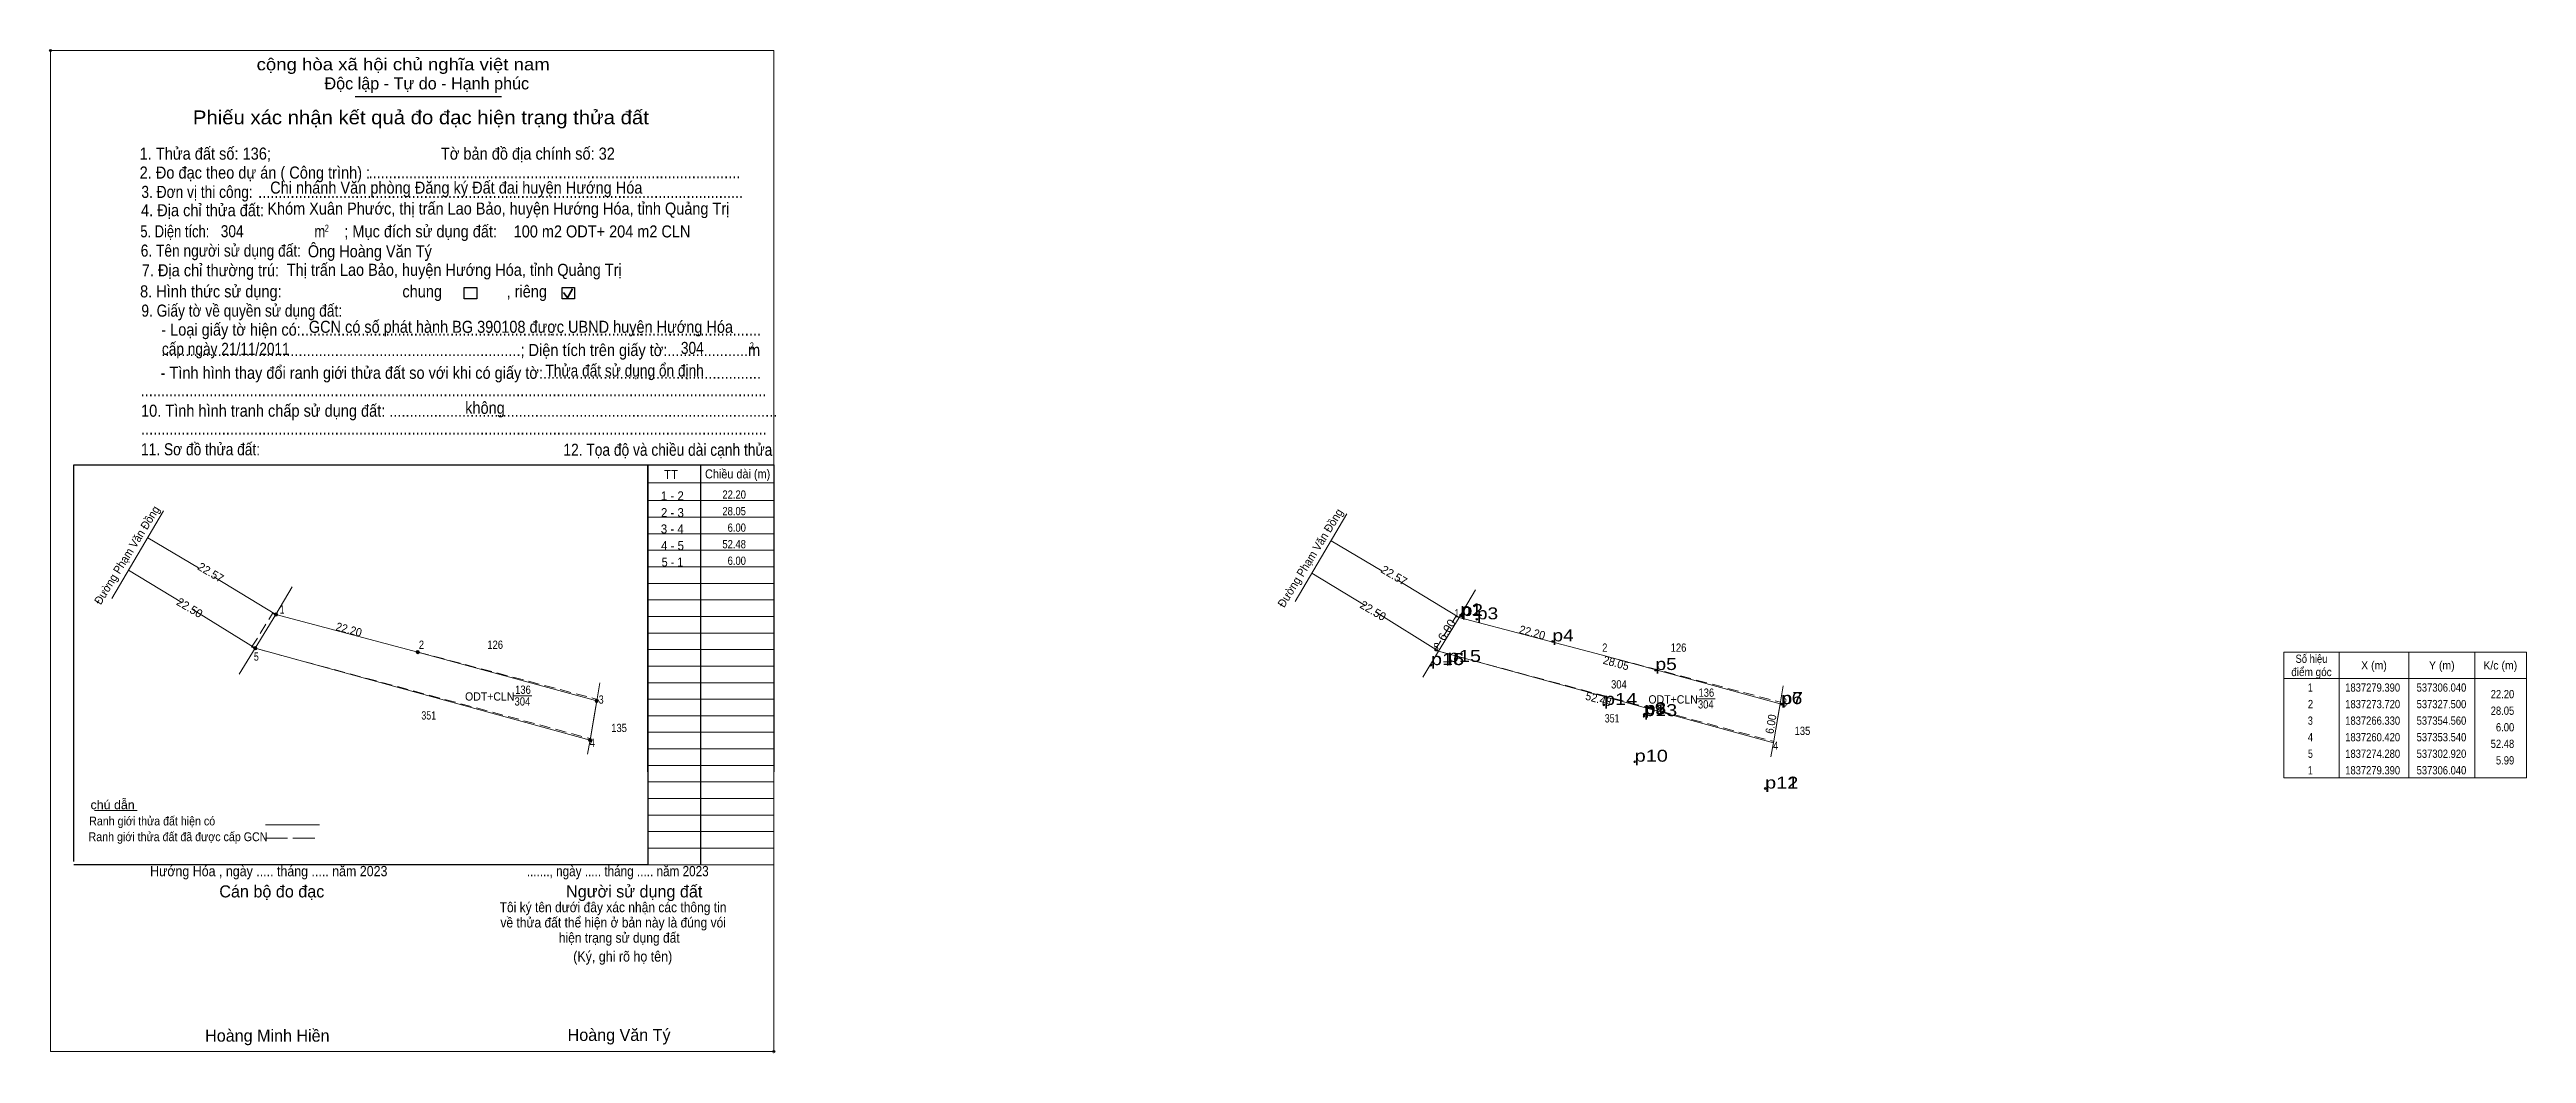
# Model space of a CAD drawing. Header units: metres. Extents: x 537093 to 537467, y 1837214 to 1837365.
import ezdxf
from ezdxf.enums import TextEntityAlignment as Align

# ---------------------------------------------------------------- set-up
doc = ezdxf.new("R2010")
doc.units = ezdxf.units.M
doc.header["$LTSCALE"] = 0.55
doc.header["$PDMODE"] = 32
doc.header["$PDSIZE"] = 0.275
doc.linetypes.add('LONG_DASHED', pattern=[7.5, 6, -1.5])
doc.linetypes.add('MEDIUM_DASHED', pattern=[4.5, 3, -1.5])
for name, color, linetype, lineweight in [('1', 7, 'Continuous', 13), ('10', 7, 'Continuous', 13), ('13', 7, 'Continuous', 13), ('17', 7, 'MEDIUM_DASHED', 13), ('2', 7, 'Continuous', 25), ('27', 7, 'Continuous', 13), ('30', 7, 'Continuous', 13), ('36', 7, 'Continuous', 13), ('6', 7, 'Continuous', 13), ('63', 7, 'Continuous', 13), ('7', 7, 'Continuous', 13)]:
    doc.layers.add(name, color=color, linetype=linetype, lineweight=lineweight)
doc.layers.add('12', color=7, linetype='Continuous')

msp = doc.modelspace()

# ---------------------------------------------------------------- hatches: boundary and pattern name
at = {"layer": '36'}
for points in [[(537127.39, 1837279.83, 1), (537126.89, 1837279.83, 1)], [(537124.27, 1837274.72, 1), (537123.77, 1837274.72, 1)], [(537148.85, 1837274.16, 1), (537148.35, 1837274.16, 1)], [(537175.91, 1837266.77, 1), (537175.41, 1837266.77, 1)], [(537174.89, 1837260.86, 1), (537174.39, 1837260.86, 1)]]:
    msp.add_hatch(color=256, dxfattribs=at).paths.add_polyline_path(points)

# ---------------------------------------------------------------- linework, layer by layer
at = {"layer": '1'}
for points in [[(537127.14, 1837279.83), (537148.6, 1837274.16), (537175.66, 1837266.77), (537174.64, 1837260.86), (537124.02, 1837274.72)], [(537306.04, 1837279.39), (537327.5, 1837273.72), (537354.56, 1837266.33), (537353.54, 1837260.42), (537302.92, 1837274.28)]]:
    msp.add_lwpolyline(points, close=True, dxfattribs=at)
at = {"layer": '10'}
for p, q in [((537110.16, 1837295.49), (537102.35, 1837282.25)), ((537289.06, 1837295.05), (537281.25, 1837281.81)), ((537176.13, 1837269.48), (537175.66, 1837266.77)), ((537355.03, 1837269.04), (537354.56, 1837266.33)), ((537174.27, 1837258.74), (537174.51, 1837260.11)), ((537353.17, 1837258.3), (537353.41, 1837259.67))]:
    msp.add_line(p, q, dxfattribs=at)
for points in [[(537175.66, 1837266.77), (537175.22, 1837264.22), (537175.12, 1837263.62), (537174.64, 1837260.86)], [(537354.56, 1837266.33), (537354.12, 1837263.78), (537354.02, 1837263.18), (537353.54, 1837260.42)]]:
    msp.add_lwpolyline(points, dxfattribs=at)
at = {"layer": '13'}
for p, q in [((537163.11, 1837267.52), (537165.85, 1837267.52)), ((537342.01, 1837267.08), (537344.75, 1837267.08))]:
    msp.add_line(p, q, dxfattribs=at)
at = {"layer": '17'}
for p, q in [((537123.47, 1837274.87), (537126.62, 1837279.97)), ((537126.62, 1837279.97), (537127.14, 1837279.83)), ((537302.37, 1837274.43), (537305.52, 1837279.53)), ((537305.52, 1837279.53), (537306.04, 1837279.39)), ((537148.6, 1837274.16), (537175.7, 1837267.01)), ((537327.5, 1837273.72), (537354.6, 1837266.57))]:
    msp.add_line(p, q, dxfattribs=at)
at = {"layer": '17', "linetype": 'Continuous'}
for p, q in [((537127.14, 1837279.83), (537148.6, 1837274.16)), ((537306.04, 1837279.39), (537327.5, 1837273.72)), ((537174.64, 1837260.86), (537174.51, 1837260.11)), ((537353.54, 1837260.42), (537353.41, 1837259.67)), ((537099.72, 1837250.23), (537106.17, 1837250.23))]:
    msp.add_line(p, q, dxfattribs=at)
at = {"layer": '17'}
for points in [[(537123.47, 1837274.87), (537124.02, 1837274.72), (537174.68, 1837261.08)], [(537302.37, 1837274.43), (537302.92, 1837274.28), (537353.58, 1837260.64)]]:
    msp.add_lwpolyline(points, dxfattribs=at)
at = {"layer": '2'}
for p, q in [((537139.12, 1837358.11), (537161.23, 1837358.11)), ((537096.62, 1837302.45), (537183.37, 1837302.45)), ((537096.62, 1837242.52), (537096.62, 1837302.45)), ((537183.37, 1837302.45), (537183.37, 1837242.03)), ((537183.37, 1837242.03), (537096.62, 1837242.03))]:
    msp.add_line(p, q, dxfattribs=at)
at = {"layer": '2', "lineweight": 35}
for p, q in [((537170.62, 1837328.47), (537171.24, 1837327.66)), ((537171.24, 1837327.66), (537172, 1837329.02))]:
    msp.add_line(p, q, dxfattribs=at)
at = {"layer": '2', "lineweight": 13}
msp.add_lwpolyline([(537093.06, 1837365.05), (537202.42, 1837365.05), (537202.42, 1837213.8), (537093.06, 1837213.8)], close=True, dxfattribs=at)
at = {"layer": '2'}
for points in [[(537155.63, 1837329.25), (537157.51, 1837329.25), (537157.51, 1837327.5), (537155.63, 1837327.5)], [(537170.41, 1837329.25), (537172.29, 1837329.25), (537172.29, 1837327.5), (537170.41, 1837327.5)]]:
    msp.add_lwpolyline(points, close=True, dxfattribs=at)
for p in [(537093.06, 1837365.05), (537202.41, 1837213.8)]:
    msp.add_point(p, dxfattribs=at)
at = {"layer": '27'}
for p, q in [((537107.76, 1837291.41), (537115.44, 1837286.87)), ((537286.66, 1837290.97), (537294.34, 1837286.43)), ((537104.87, 1837286.52), (537112.9, 1837281.62)), ((537117.75, 1837285.5), (537127.14, 1837279.83)), ((537283.77, 1837286.08), (537291.8, 1837281.18)), ((537296.65, 1837285.06), (537306.04, 1837279.39)), ((537114.47, 1837280.66), (537124.02, 1837274.72)), ((537293.37, 1837280.22), (537302.92, 1837274.28)), ((537124.02, 1837274.72), (537174.64, 1837260.86)), ((537302.92, 1837274.28), (537353.54, 1837260.42))]:
    msp.add_line(p, q, dxfattribs=at)
at = {"layer": '30', "lineweight": 25}
for p, q in [((537183.37, 1837256.07), (537183.37, 1837302.45)), ((537191.33, 1837302.45), (537191.33, 1837242.03))]:
    msp.add_line(p, q, dxfattribs=at)
at = {"layer": '30'}
for p, q in [((537183.37, 1837299.72), (537202.42, 1837299.72)), ((537183.32, 1837294.52), (537202.37, 1837294.52)), ((537183.37, 1837297.07), (537202.42, 1837297.07)), ((537183.37, 1837292.03), (537202.42, 1837292.03)), ((537183.37, 1837289.53), (537202.42, 1837289.53)), ((537183.37, 1837287.03), (537202.42, 1837287.03)), ((537183.37, 1837284.53), (537202.42, 1837284.53)), ((537183.37, 1837282.03), (537202.42, 1837282.03)), ((537183.37, 1837279.53), (537202.42, 1837279.53)), ((537183.37, 1837277.03), (537202.42, 1837277.03)), ((537183.37, 1837274.53), (537202.42, 1837274.53)), ((537183.37, 1837272.03), (537202.42, 1837272.03)), ((537183.37, 1837269.53), (537202.42, 1837269.53)), ((537183.37, 1837267.03), (537202.42, 1837267.03)), ((537183.37, 1837264.53), (537202.42, 1837264.53)), ((537183.37, 1837262.03), (537202.42, 1837262.03)), ((537183.37, 1837259.53), (537202.42, 1837259.53)), ((537183.37, 1837257.03), (537202.42, 1837257.03)), ((537183.37, 1837254.53), (537202.42, 1837254.53)), ((537183.37, 1837252.03), (537202.42, 1837252.03)), ((537183.37, 1837252.02), (537202.42, 1837252.02)), ((537183.37, 1837249.53), (537202.42, 1837249.53)), ((537183.37, 1837247.03), (537202.42, 1837247.03)), ((537183.37, 1837244.53), (537202.42, 1837244.53)), ((537183.37, 1837242.03), (537202.42, 1837242.03))]:
    msp.add_line(p, q, dxfattribs=at)
at = {"layer": '30', "lineweight": 25}
msp.add_lwpolyline([(537183.37, 1837302.45), (537202.42, 1837302.45), (537202.42, 1837256.07)], dxfattribs=at)
at = {"layer": '36'}
for p, q in [((537129.6, 1837283.99), (537127.14, 1837279.83)), ((537308.5, 1837283.55), (537306.04, 1837279.39)), ((537148.6, 1837274.16), (537175.66, 1837266.77)), ((537327.5, 1837273.72), (537354.56, 1837266.33))]:
    msp.add_line(p, q, dxfattribs=at)
for points in [[(537127.14, 1837279.83), (537124.02, 1837274.72), (537121.61, 1837270.79)], [(537306.04, 1837279.39), (537302.92, 1837274.28), (537300.51, 1837270.35)]]:
    msp.add_lwpolyline(points, dxfattribs=at)
for centre in [(537127.14, 1837279.83), (537124.02, 1837274.72), (537148.6, 1837274.16), (537175.66, 1837266.77), (537174.64, 1837260.86)]:
    msp.add_circle(centre, 0.25, dxfattribs=at)
at = {"layer": '6'}
msp.add_line((537125.58, 1837248.05), (537133.72, 1837248.05), dxfattribs=at)
at = {"layer": '6', "linetype": 'LONG_DASHED'}
msp.add_line((537125.58, 1837246.06), (537133.72, 1837246.06), dxfattribs=at)
at = {"layer": '63'}
for p, q in [((537439.08, 1837274.14), (537439.08, 1837255.14)), ((537449.58, 1837274.14), (537449.58, 1837255.14)), ((537459.58, 1837274.14), (537459.58, 1837255.14)), ((537430.68, 1837270.14), (537467.38, 1837270.14))]:
    msp.add_line(p, q, dxfattribs=at)
msp.add_lwpolyline([(537430.68, 1837274.14), (537467.38, 1837274.14), (537467.38, 1837255.14), (537430.68, 1837255.14)], close=True, dxfattribs=at)
at = {"layer": '7'}
for p, q in [((537304.93, 1837272.67), (537303.68, 1837272.67)), ((537304.31, 1837272.05), (537304.31, 1837273.3))]:
    msp.add_line(p, q, dxfattribs=at)
for p in [(537306.23, 1837279.71), (537306.42, 1837279.6), (537308.71, 1837279.1), (537320.13, 1837275.77), (537301.76, 1837272.18), (537301.77, 1837272.2), (537335.71, 1837271.44), (537327.91, 1837266.16), (537333.97, 1837264.48), (537333.99, 1837264.7), (537334.11, 1837264.77), (537354.69, 1837266.29), (537354.77, 1837266.3), (537332.56, 1837257.59), (537352.28, 1837253.53)]:
    msp.add_point(p, dxfattribs=at)

# ---------------------------------------------------------------- texts
at = {"layer": '1', "width": 0.85}
msp.add_text('304', height=1.25, dxfattribs=at).set_placement((537330.18, 1837268.65), align=Align.CENTER)
at = {"layer": '10'}
for s, height, width, p in [('1 - 2', 1.364, 0.95, (537187.08, 1837297.07)), ('2 - 3', 1.364, 0.95, (537187.09, 1837294.54)), ('3 - 4', 1.364, 0.95, (537187.07, 1837292.07)), ('4 - 5', 1.364, 0.95, (537187.105, 1837289.55)), ('5 - 1', 1.36, 0.9, (537187.1, 1837287.07))]:
    msp.add_text(s, height=height, dxfattribs=dict(at, width=width)).set_placement(p, align=Align.CENTER)
at = {"layer": '12'}
for s, width, p in [('p1', 1.2, (537306.22, 1837279.71)), ('p2', 1.2, (537306.42, 1837279.6)), ('p3', 1.2, (537308.71, 1837279.1)), ('p4', 1.2, (537320.13, 1837275.77)), ('p16', 1.25, (537301.76, 1837272.18)), ('p15', 1.25, (537301.76, 1837272.2)), ('p15', 1.25, (537304.31, 1837272.67)), ('p5', 1.2, (537335.71, 1837271.44)), ('p14', 1.25, (537327.92, 1837266.16)), ('p13', 1.25, (537333.97, 1837264.48)), ('p9', 1.2, (537333.99, 1837264.7)), ('p8', 1.2, (537334.11, 1837264.77)), ('p6', 1.2, (537354.69, 1837266.29)), ('p7', 1.2, (537354.77, 1837266.3)), ('p10', 1.25, (537332.56, 1837257.59)), ('p12', 1.25, (537352.28, 1837253.53)), ('p11', 1.25, (537352.28, 1837253.53))]:
    msp.add_text(s, height=1.8, dxfattribs=dict(at, width=width)).set_placement(p)
at = {"layer": '13'}
for s, width, p in [('126', 0.85, (537160.295, 1837274.64)), ('126', 0.85, (537339.195, 1837274.2)), ('136', 0.85, (537164.495, 1837267.84)), ('136', 0.85, (537343.395, 1837267.4)), ('351', 0.8, (537150.25, 1837263.96)), ('ODT+CLN', 0.95, (537159.47, 1837266.82)), ('304', 0.85, (537164.41, 1837266.07)), ('351', 0.8, (537329.15, 1837263.52)), ('ODT+CLN', 0.95, (537338.37, 1837266.38)), ('304', 0.85, (537343.31, 1837265.63)), ('135', 0.85, (537179.025, 1837262.07)), ('135', 0.85, (537357.925, 1837261.63))]:
    msp.add_text(s, height=1.25, dxfattribs=dict(at, width=width)).set_placement(p, align=Align.CENTER)
at = {"layer": '17', "width": 0.95}
for p in [(537105.1501, 1837288.4766), (537284.0532, 1837288.0416)]:
    msp.add_text('Đường Phạm Văn Đồng', height=1.25, rotation=58.307, dxfattribs=at).set_placement(p, align=Align.CENTER)
at = {"layer": '2'}
for s, height, width, p in [('cộng hòa xã hội chủ nghĩa việt nam', 1.825, 1.15, (537124.23, 1837362.05)), ('2. Đo đạc theo dự án ( Công trình) : ', 1.827, 0.9, (537106.55, 1837345.69)), ('1. Thửa đất số: 136;                                          Tờ bản đồ địa chính số: 32', 1.83, 0.9, (537106.55, 1837348.55)), ('3. Đơn vị thi công:', 1.827, 0.85, (537106.81, 1837342.77)), ('Chi nhánh Văn phòng Đăng ký Đất đai huyện Hướng Hóa', 1.825, 0.9, (537126.28, 1837343.42)), ('............................................................................................', 1.827, 0.9, (537141.15, 1837345.75)), ('4. Địa chỉ thửa đất:', 1.827, 0.9, (537106.76, 1837340)), ('........................................................................................................................', 1.827, 0.9, (537124.46, 1837342.77)), ('Khóm Xuân Phước, thị trấn Lao Bảo, huyện Hướng Hóa, tỉnh Quảng Trị', 1.82, 0.9, (537125.85, 1837340.26)), ('5. Diện tích:', 1.827, 0.8, (537106.65, 1837336.81)), ('6. Tên người sử dụng đất:', 1.827, 0.85, (537106.71, 1837333.9)), ('304', 1.82, 0.85, (537118.81, 1837336.83)), ('Ông Hoàng Văn Tý', 1.82, 0.9, (537131.97, 1837333.8)), ('m', 1.825, 0.8, (537132.97, 1837336.81)), ('2', 1.043, 0.8, (537134.53, 1837337.68)), ('; Mục đích sử dụng đất:', 1.825, 0.9, (537137.49, 1837336.81)), ('100 m2 ODT+ 204 m2 CLN', 1.82, 0.9, (537163.09, 1837336.8)), ('7. Địa chỉ thường trú:', 1.827, 0.9, (537106.87, 1837330.93)), ('Thị trấn Lao Bảo, huyện Hướng Hóa, tỉnh Quảng Trị', 1.82, 0.9, (537128.79, 1837331)), ('8. Hình thức sử dụng:', 1.827, 0.9, (537106.61, 1837327.74)), ('chung                , riêng', 1.825, 0.9, (537146.27, 1837327.74)), ('9. Giấy tờ về quyền sử dụng đất:', 1.827, 0.85, (537106.81, 1837324.83)), ('GCN có số phát hành BG 390108 được UBND huyện Hướng Hóa ', 1.82, 0.9, (537132.12, 1837322.39)), ('     - Loại giấy tờ hiện có:..................................................................................................................', 1.825, 0.9, (537106.76, 1837321.97)), ('cấp ngày 21/11/2011', 1.82, 0.85, (537109.91, 1837319.06)), ('     .........................................................................................; Diện tích trên giấy tờ:....................m', 1.825, 0.9, (537106.76, 1837318.88)), ('304', 1.82, 0.85, (537188.37, 1837319.2)), ('2', 1.043, 0.8, (537198.79, 1837319.91)), ('     - Tình hình thay đổi ranh giới thửa đất so với khi có giấy tờ:......................................................', 1.825, 0.9, (537106.66, 1837315.44)), ('Thửa đất sử dụng ổn định', 1.82, 0.85, (537167.9, 1837315.78)), ('...........................................................................................................................................................', 1.825, 0.9, (537106.71, 1837312.79)), ('10. Tình hình tranh chấp sử dụng đất: ................................................................................................', 1.827, 0.9, (537106.76, 1837309.71)), ('không', 1.825, 0.9, (537155.76, 1837310.15)), ('11. Sơ đồ thửa đất:', 1.827, 0.85, (537106.76, 1837303.88)), ('...........................................................................................................................................................', 1.825, 0.9, (537106.76, 1837307.01)), ('12. Tọa độ và chiều dài cạnh thửa', 1.83, 0.85, (537170.61, 1837303.81)), ('Hướng Hóa , ngày ..... tháng ..... năm 2023', 1.56, 0.9, (537108.12, 1837240.28)), ('......., ngày ..... tháng ..... năm 2023', 1.56, 0.85, (537165.07, 1837240.28)), ('(Ký, ghi rõ họ tên)', 1.565, 0.9, (537172.09, 1837227.39))]:
    msp.add_text(s, height=height, dxfattribs=dict(at, width=width)).set_placement(p)
for s, height, p in [('Độc lập - Tự do - Hạnh phúc', 1.825, (537134.49, 1837359.17)), ('Cán bộ đo đạc', 1.825, (537118.59, 1837237.08)), ('Người sử dụng đất', 1.825, (537171.01, 1837237.08)), ('Hoàng Minh Hiền', 1.82, (537116.45, 1837215.29)), ('Hoàng Văn Tý', 1.82, (537171.25, 1837215.4))]:
    msp.add_text(s, height=height, dxfattribs=at).set_placement(p)
for s, height, width, p in [('Phiếu xác nhận kết quả đo đạc hiện trạng thửa đất', 2.086, 1.1, (537149.06, 1837353.9)), ('Tôi ký tên dưới đây xác nhận các thông tin', 1.508, 0.9, (537178.11, 1837234.85)), ('về thửa đất thể hiện ở bản này là đúng vói', 1.508, 0.9, (537178.135, 1837232.54)), ('hiện trạng sử dụng đất', 1.508, 0.9, (537179.05, 1837230.24))]:
    msp.add_text(s, height=height, dxfattribs=dict(at, width=width)).set_placement(p, align=Align.CENTER)
msp.add_text('.', height=0.5216, dxfattribs=at).set_placement((537202.3961, 1837213.51), align=Align.CENTER)
at = {"layer": '27'}
for s, p in [('22.57', (537116.9769, 1837285.6419)), ('22.57', (537295.8769, 1837285.2019)), ('22.50', (537113.7869, 1837280.3101)), ('22.50', (537292.6919, 1837279.8671))]:
    msp.add_text(s, height=1.25, rotation=329.402, dxfattribs=at).set_placement(p, align=Align.CENTER)
at = {"layer": '30'}
for s, height, width, p in [('TT', 1.36, 0.95, (537185.81, 1837300.31)), ('Chiều dài (m)', 1.364, 0.9, (537192.02, 1837300.39))]:
    msp.add_text(s, height=height, dxfattribs=dict(at, width=width)).set_placement(p)
at = {"layer": '6'}
for s, height, width, p in [('chú dẫn', 1.337, 1.05, (537099.12, 1837250.41)), ('Ranh giới thửa đất đã được cấp GCN', 1.34, 0.9, (537098.82, 1837245.58)), ('Ranh giới thửa đất hiện có ', 1.337, 0.9, (537098.92, 1837247.96))]:
    msp.add_text(s, height=height, dxfattribs=dict(at, width=width)).set_placement(p)
at = {"layer": '63'}
for s, width, p in [('22.20', 0.85, (537198.2, 1837297.33)), ('28.05', 0.85, (537198.2, 1837294.83)), ('52.48', 0.85, (537198.2, 1837289.83)), ('6.00', 0.85, (537198.2, 1837292.33)), ('6.00', 0.85, (537198.2, 1837287.33)), (' 1', 0.75, (537128.44, 1837279.96)), (' 1', 0.75, (537306.04, 1837279.39)), (' 2', 0.85, (537149.54, 1837274.64)), (' 5', 0.8, (537124.56, 1837272.85)), (' 5', 0.8, (537302.92, 1837274.28)), (' 2', 0.85, (537328.44, 1837274.2)), ('22.20', 0.85, (537465.53, 1837267.17)), (' 3', 0.8, (537176.69, 1837266.36)), (' 3', 0.8, (537355.59, 1837265.92)), ('28.05', 0.85, (537465.53, 1837264.67)), (' 4', 0.85, (537175.37, 1837259.83)), ('52.48', 0.85, (537465.53, 1837259.67)), ('6.00', 0.85, (537465.53, 1837262.17)), (' 4', 0.85, (537354.27, 1837259.39)), ('5.99', 0.85, (537465.53, 1837257.17))]:
    msp.add_text(s, height=1.25, dxfattribs=dict(at, width=width)).set_placement(p, align=Align.RIGHT)
for s, rotation, width, p in [('22.20', 345.2, 0.95, (537138.0203, 1837276.9553)), ('6.00', 58.593, 1.05, (537304.6807, 1837277.1743)), ('22.20', 345.2, 0.95, (537316.9203, 1837276.5153)), ('28.05', 344.725, 0.95, (537329.5903, 1837271.8938)), ('52.48', 344.687, 0.95, (537326.9299, 1837266.4625)), ('6.00', 80.208, 0.9, (537353.7669, 1837263.1687))]:
    msp.add_text(s, height=1.25, rotation=rotation, dxfattribs=dict(at, width=width)).set_placement(p, align=Align.CENTER)
for s, width, p in [('điểm góc', 0.9, (537434.88, 1837270.52)), ('Số hiệu', 0.85, (537434.88, 1837272.52)), ('X (m)', 0.95, (537444.33, 1837271.52)), ('Y (m)', 0.95, (537454.585, 1837271.52)), ('K/c (m)', 0.95, (537463.425, 1837271.52)), (' 1', 0.75, (537434.53, 1837268.17)), ('1837279.390', 0.85, (537444.13, 1837268.17)), ('537306.040', 0.85, (537454.53, 1837268.17)), (' 2', 0.85, (537434.535, 1837265.67)), ('1837273.720', 0.85, (537444.13, 1837265.67)), ('537327.500', 0.85, (537454.53, 1837265.67)), (' 4', 0.85, (537434.53, 1837260.67)), (' 3', 0.8, (537434.525, 1837263.17)), ('1837266.330', 0.85, (537444.13, 1837263.17)), ('1837260.420', 0.85, (537444.13, 1837260.67)), ('537354.560', 0.85, (537454.53, 1837263.17)), ('537353.540', 0.85, (537454.53, 1837260.67)), (' 5', 0.8, (537434.535, 1837258.17)), ('1837274.280', 0.85, (537444.13, 1837258.17)), ('537302.920', 0.85, (537454.53, 1837258.17)), (' 1', 0.75, (537434.53, 1837255.67)), ('1837279.390', 0.85, (537444.13, 1837255.67)), ('537306.040', 0.85, (537454.53, 1837255.67))]:
    msp.add_text(s, height=1.25, dxfattribs=dict(at, width=width)).set_placement(p, align=Align.CENTER)

doc.saveas('drawing.dxf')
